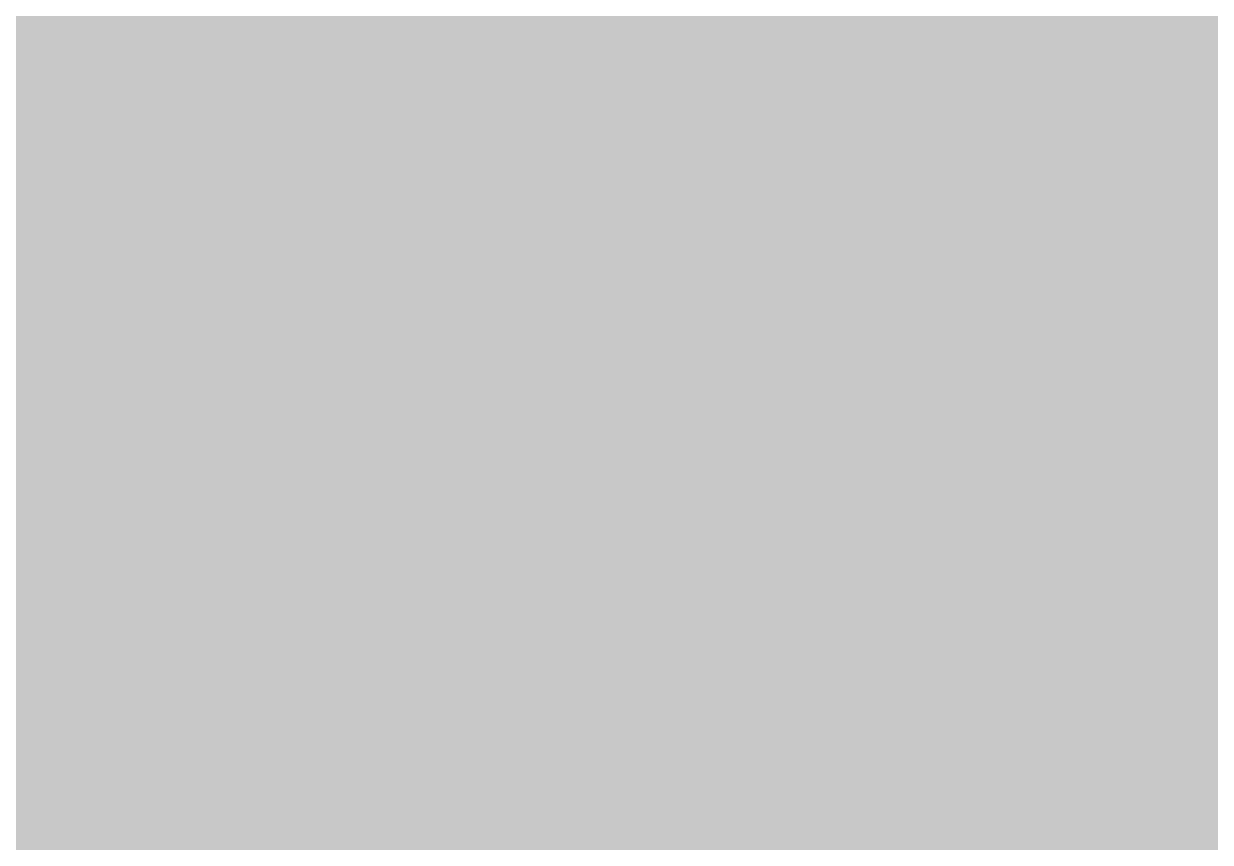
# Model space of a CAD drawing. Header units: millimetres. Extents: x 50 to 612415, y 2 to 4150.
# Drawn here: x 484160.6 to 484249.2, y 1898.5 to 1959.7 of the extents above; entities that cross this region are included whole.
import ezdxf

# ---------------------------------------------------------------- set-up
doc = ezdxf.new("R2010")
doc.units = ezdxf.units.MM
doc.layers.add('HATCH', color=8, linetype='Continuous', lineweight=9)

msp = doc.modelspace()

# ---------------------------------------------------------------- hatches: boundary and pattern name
at = {"layer": 'HATCH', "true_color": 0xccae87}
for points in [[(483655.087, 1297.024), (484234.023, 1999.212), (484023.257, 2076.222)], [(483655.087, 1291.545), (484234.023, 1993.733), (484023.257, 2070.744)], [(484023.257, 2070.744), (484234.023, 1993.733), (483655.087, 1291.545)], [(483655.087, 1284.697), (484234.023, 1986.885), (484023.257, 2063.896)], [(484023.257, 2063.896), (484234.023, 1986.885), (483655.087, 1284.697)], [(483652.557, 1282.907), (484234.023, 1984.146), (484023.257, 2061.157)], [(484023.257, 2061.157), (484234.023, 1984.146), (483652.557, 1282.907)], [(483651.924, 1282.46), (484234.023, 1983.461), (484023.257, 2060.472)], [(484023.257, 2060.472), (484234.023, 1983.461), (483651.924, 1282.46)], [(483648.761, 1280.222), (484234.023, 1980.037), (484023.257, 2057.048)], [(484023.257, 2057.048), (484234.023, 1980.037), (483648.761, 1280.222)], [(483655.087, 1297.024), (484760.546, 2053.765), (484246.547, 1994.515)], [(484023.257, 2051.569), (484234.023, 1974.559), (483643.701, 1276.641)], [(483655.087, 1291.545), (484760.546, 2048.287), (484246.547, 1989.037)], [(484246.547, 1989.037), (484760.546, 2048.287), (483655.087, 1291.545)], [(483655.087, 1284.697), (484760.546, 2041.439), (484246.547, 1982.189)], [(484246.547, 1982.189), (484760.546, 2041.439), (483655.087, 1284.697)], [(483652.557, 1282.907), (484758.648, 2037.434), (484246.547, 1979.449)], [(484246.547, 1979.449), (484758.648, 2037.434), (483652.557, 1282.907)], [(483651.924, 1282.46), (484758.174, 2036.433), (484246.547, 1978.765)], [(484246.547, 1978.765), (484758.174, 2036.433), (483651.924, 1282.46)], [(483648.761, 1280.222), (484755.802, 2031.428), (484246.547, 1975.341)], [(484246.547, 1975.341), (484755.802, 2031.428), (483648.761, 1280.222)], [(484246.547, 1969.862), (484752.006, 2023.419), (483643.701, 1276.641)], [(483655.087, 1297.024), (484234.801, 1997.82), (484234.023, 1999.212)], [(483655.087, 1297.024), (484236.274, 1996.577), (484234.801, 1997.82)], [(483655.087, 1297.024), (484238.339, 1995.566), (484236.274, 1996.577)], [(483655.087, 1297.024), (484240.858, 1994.858), (484238.339, 1995.566)], [(483655.087, 1297.024), (484243.658, 1994.499), (484240.858, 1994.858)], [(483655.087, 1297.024), (484246.547, 1994.515), (484243.658, 1994.499)], [(483655.087, 1291.545), (484234.801, 1992.342), (484234.023, 1993.733)], [(484234.023, 1993.733), (484234.801, 1992.342), (483655.087, 1291.545)], [(483655.087, 1291.545), (484236.274, 1991.098), (484234.801, 1992.342)], [(484234.801, 1992.342), (484236.274, 1991.098), (483655.087, 1291.545)], [(483655.087, 1291.545), (484238.339, 1990.088), (484236.274, 1991.098)], [(484236.274, 1991.098), (484238.339, 1990.088), (483655.087, 1291.545)], [(483655.087, 1291.545), (484240.858, 1989.379), (484238.339, 1990.088)], [(484238.339, 1990.088), (484240.858, 1989.379), (483655.087, 1291.545)], [(483655.087, 1291.545), (484243.658, 1989.021), (484240.858, 1989.379)], [(484240.858, 1989.379), (484243.658, 1989.021), (483655.087, 1291.545)], [(483655.087, 1291.545), (484246.547, 1989.037), (484243.658, 1989.021)], [(484243.658, 1989.021), (484246.547, 1989.037), (483655.087, 1291.545)], [(483655.087, 1284.697), (484234.801, 1985.494), (484234.023, 1986.885)], [(484234.023, 1986.885), (484234.801, 1985.494), (483655.087, 1284.697)], [(483655.087, 1284.697), (484236.274, 1984.25), (484234.801, 1985.494)], [(484234.801, 1985.494), (484236.274, 1984.25), (483655.087, 1284.697)], [(483652.557, 1282.907), (484234.801, 1982.755), (484234.023, 1984.146)], [(484234.023, 1984.146), (484234.801, 1982.755), (483652.557, 1282.907)], [(483655.087, 1284.697), (484238.339, 1983.24), (484236.274, 1984.25)], [(484236.274, 1984.25), (484238.339, 1983.24), (483655.087, 1284.697)], [(483651.924, 1282.46), (484234.801, 1982.07), (484234.023, 1983.461)], [(484234.023, 1983.461), (484234.801, 1982.07), (483651.924, 1282.46)], [(483652.557, 1282.907), (484236.274, 1981.511), (484234.801, 1982.755)], [(484234.801, 1982.755), (484236.274, 1981.511), (483652.557, 1282.907)], [(483655.087, 1284.697), (484240.858, 1982.531), (484238.339, 1983.24)], [(484238.339, 1983.24), (484240.858, 1982.531), (483655.087, 1284.697)], [(483651.924, 1282.46), (484236.274, 1980.826), (484234.801, 1982.07)], [(484234.801, 1982.07), (484236.274, 1980.826), (483651.924, 1282.46)], [(483655.087, 1284.697), (484243.658, 1982.173), (484240.858, 1982.531)], [(484240.858, 1982.531), (484243.658, 1982.173), (483655.087, 1284.697)], [(483655.087, 1284.697), (484246.547, 1982.189), (484243.658, 1982.173)], [(484243.658, 1982.173), (484246.547, 1982.189), (483655.087, 1284.697)], [(483652.557, 1282.907), (484238.339, 1980.501), (484236.274, 1981.511)], [(484236.274, 1981.511), (484238.339, 1980.501), (483652.557, 1282.907)], [(483648.761, 1280.222), (484234.801, 1978.646), (484234.023, 1980.037)], [(484234.023, 1980.037), (484234.801, 1978.646), (483648.761, 1280.222)], [(483651.924, 1282.46), (484238.339, 1979.816), (484236.274, 1980.826)], [(484236.274, 1980.826), (484238.339, 1979.816), (483651.924, 1282.46)], [(483652.557, 1282.907), (484240.858, 1979.792), (484238.339, 1980.501)], [(484238.339, 1980.501), (484240.858, 1979.792), (483652.557, 1282.907)], [(483651.924, 1282.46), (484240.858, 1979.107), (484238.339, 1979.816)], [(484238.339, 1979.816), (484240.858, 1979.107), (483651.924, 1282.46)], [(483651.924, 1282.46), (484243.658, 1978.749), (484240.858, 1979.107)], [(484240.858, 1979.107), (484243.658, 1978.749), (483651.924, 1282.46)], [(483652.557, 1282.907), (484243.658, 1979.433), (484240.858, 1979.792)], [(484240.858, 1979.792), (484243.658, 1979.433), (483652.557, 1282.907)], [(483652.557, 1282.907), (484246.547, 1979.449), (484243.658, 1979.433)], [(484243.658, 1979.433), (484246.547, 1979.449), (483652.557, 1282.907)], [(483648.761, 1280.222), (484236.274, 1977.402), (484234.801, 1978.646)], [(484234.801, 1978.646), (484236.274, 1977.402), (483648.761, 1280.222)], [(483651.924, 1282.46), (484246.547, 1978.765), (484243.658, 1978.749)], [(484243.658, 1978.749), (484246.547, 1978.765), (483651.924, 1282.46)], [(483648.761, 1280.222), (484238.339, 1976.392), (484236.274, 1977.402)], [(484236.274, 1977.402), (484238.339, 1976.392), (483648.761, 1280.222)], [(483648.761, 1280.222), (484240.858, 1975.683), (484238.339, 1976.392)], [(484238.339, 1976.392), (484240.858, 1975.683), (483648.761, 1280.222)], [(483648.761, 1280.222), (484243.658, 1975.325), (484240.858, 1975.683)], [(484240.858, 1975.683), (484243.658, 1975.325), (483648.761, 1280.222)], [(483648.761, 1280.222), (484246.547, 1975.341), (484243.658, 1975.325)], [(484243.658, 1975.325), (484246.547, 1975.341), (483648.761, 1280.222)], [(484234.023, 1974.559), (484234.801, 1973.167), (483643.701, 1276.641)], [(484234.801, 1973.167), (484236.274, 1971.924), (483643.701, 1276.641)], [(484236.274, 1971.924), (484238.339, 1970.913), (483643.701, 1276.641)], [(484238.339, 1970.913), (484240.858, 1970.205), (483643.701, 1276.641)], [(484240.858, 1970.205), (484243.658, 1969.846), (483643.701, 1276.641)], [(484243.658, 1969.846), (484246.547, 1969.862), (483643.701, 1276.641)]]:
    msp.add_hatch(color=43, dxfattribs=at).paths.add_polyline_path(points)

doc.saveas('drawing.dxf')
